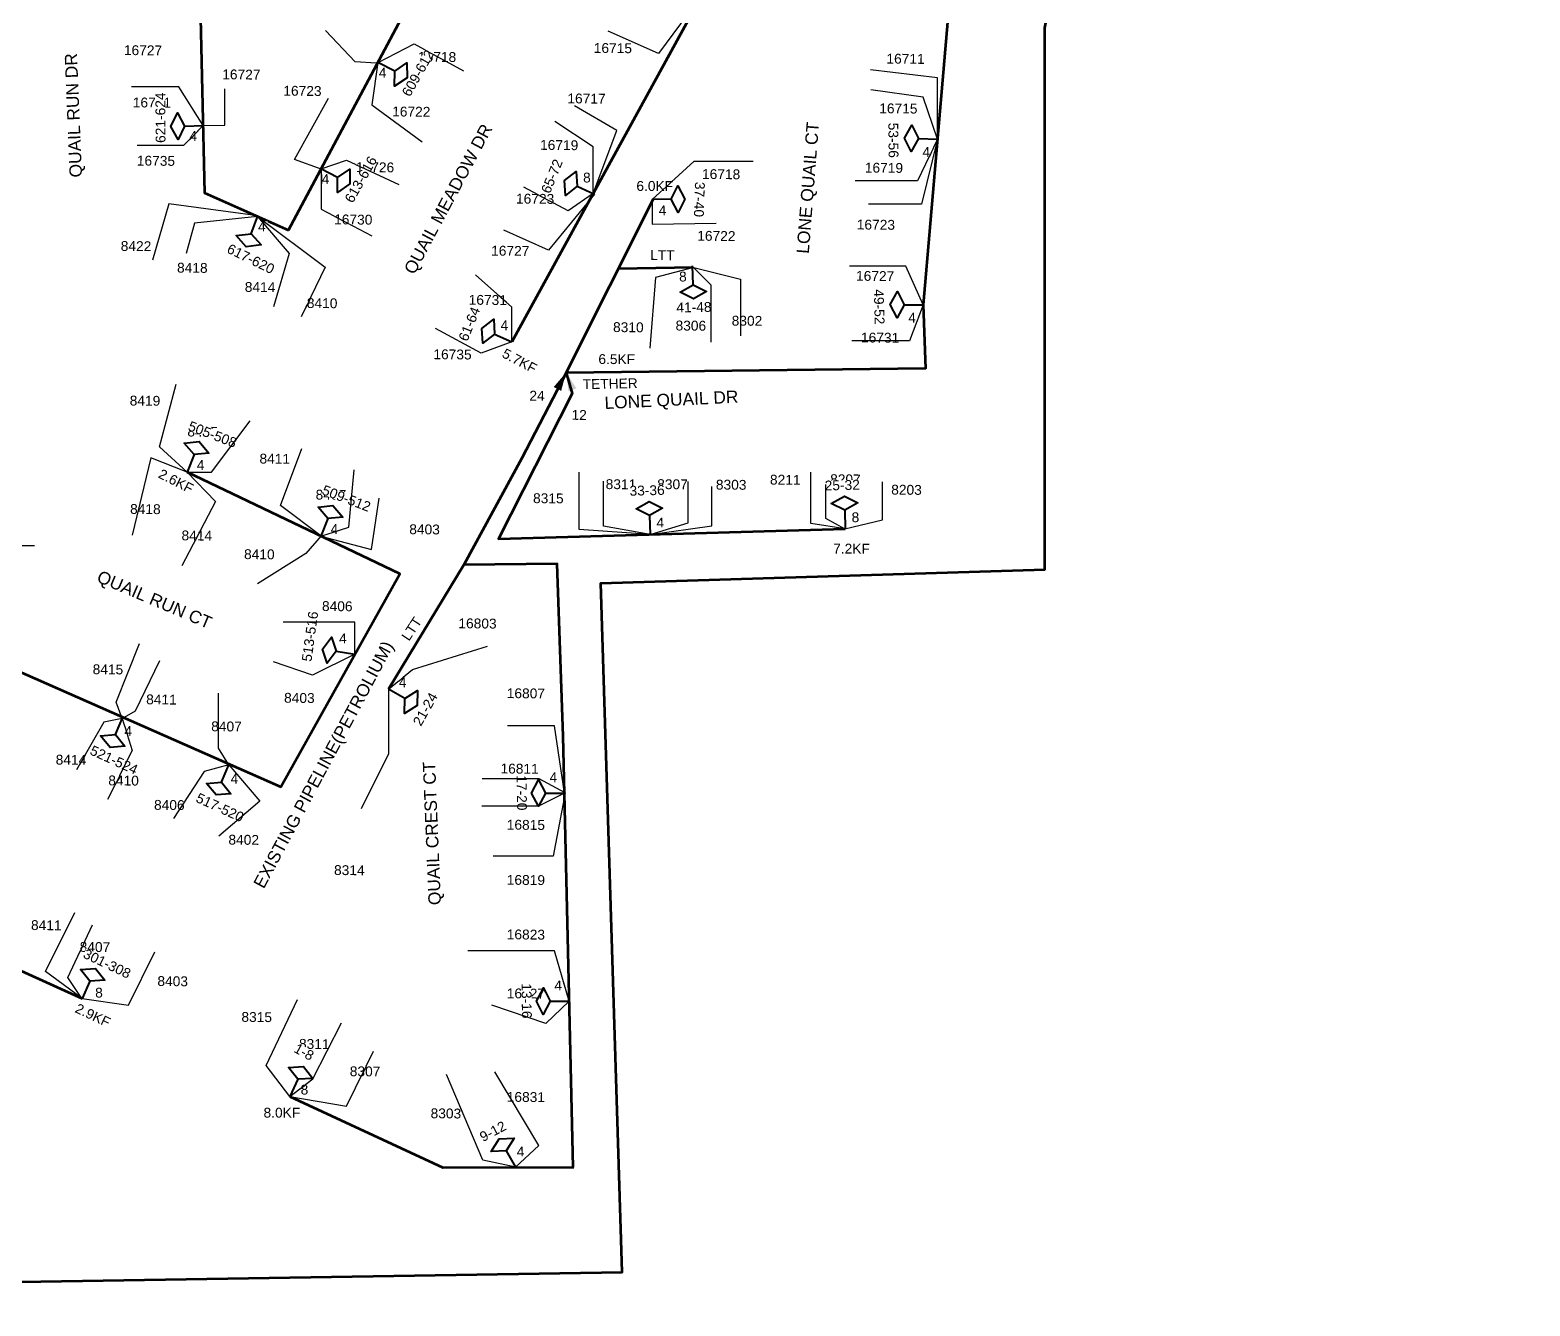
# Model space of a CAD drawing. Header units: millimetres. Extents: x -41032736 to 811436, y 699275 to 12282705.
# Drawn here: x 475295 to 476899, y 743918 to 745281 of the extents above; entities that cross this region are included whole.
import ezdxf
from ezdxf.enums import TextEntityAlignment as Align

# ---------------------------------------------------------------- set-up
doc = ezdxf.new("R2010")
doc.units = ezdxf.units.MM
doc.header["$MEASUREMENT"] = 0
doc.linetypes.add('DASHED', pattern=[1.8, 1.2, -0.6])
doc.layers.get('0').update_dxf_attribs({"linetype": 'CONTINUOUS'})
for name, color, linetype in [('A-Boundary', 1, 'CONTINUOUS'), ('A-StreetName', 104, 'CONTINUOUS'), ('ADDRESS', 7, 'CONTINUOUS'), ('Road', 8, 'CONTINUOUS')]:
    doc.layers.add(name, color=color, linetype=linetype)
for name, color, linetype, lineweight in [('A-Drop', 4, 'DASHED', 30), ('BURIED CABLE', 80, 'CONTINUOUS', 40), ('PP B FST', 3, 'CONTINUOUS', 30)]:
    doc.layers.add(name, color=color, linetype=linetype, lineweight=lineweight)
doc.styles.add('AUDIT_D_221110082537-30', font='arial.ttf')
doc.styles.get("Standard").update_dxf_attribs({"font": 'arial.ttf'})

# ---------------------------------------------------------------- blocks, each defined once
blk = doc.blocks.new('B_FST')
at = {"layer": 'BURIED CABLE', "color": 18, "true_color": 0x000000}
blk.add_line((0, 18.2), (0, 0), dxfattribs=at)
blk.add_lwpolyline([(0, 18.2), (-12.7, 24.8), (0, 31.5), (12.7, 24.8)], close=True, dxfattribs=at)
blk.add_attdef('COUNT', (-22.9, 36.2), '', height=9.65)
blk.add_attdef('S', text='', height=5.48).set_placement((0, 25), align=Align.MIDDLE_CENTER)

msp = doc.modelspace()

# ---------------------------------------------------------------- hatches: boundary and pattern name
at = {"layer": 'Road', "lineweight": 158, "ltscale": 50}
h = msp.add_hatch(color=0, dxfattribs=at)
h.dxf.hatch_style = 1
h.paths.add_polyline_path([(475868.4, 744915.3), (475855.2, 744899.9), (475863.2, 744895.8)])

# ---------------------------------------------------------------- linework, layer by layer
at = {"layer": 'A-Boundary', "color": 5, "linetype": 'ByBlock', "lineweight": 100, "ltscale": 30}
msp.add_lwpolyline([(473628.8, 744968.1), (473664.6, 743917.9), (475928.4, 743954.1), (475905.6, 744690.2), (476380.1, 744704.9), (476380.1, 745283.7), (476492.8, 745854.1), (476568.7, 746137.7), (476898.7, 746754.3), (476145.8, 747157.3), (475954.8, 747204.1), (474974.6, 747204.1), (474836, 747045.9), (474836, 745658.6), (474373.9, 745653.8), (474373.9, 744904.3), (474284.2, 744673.1), (473628.8, 744968.1)], dxfattribs=at)
at = {"layer": 'A-Drop', "color": 4, "linetype": 'ByBlock', "lineweight": 30, "ltscale": 30}
for points in [[(475203.6, 744717.9), (475232.8, 744730.4), (475300.3, 744730.4)], [(475678.6, 744577), (475678.6, 744507.8), (475649.5, 744449.1)]]:
    msp.add_lwpolyline(points, dxfattribs=at)
at = {"layer": 'BURIED CABLE', "color": 250, "linetype": 'ByBlock', "lineweight": 60, "ltscale": 30}
msp.add_line((475875.9, 744066.4), (475865.2, 744526.8), dxfattribs=at)

# ---------------------------------------------------------------- block references
at = {"layer": 'PP B FST', "color": 250, "lineweight": 50}
ref = msp.add_blockref('B_FST', (475678.6, 744577), dxfattribs=dict(at, xscale=1.115916913833983, yscale=1.115916913833983, zscale=1.115916913833983, rotation=240.433263611582))
ref.add_attrib('S', '4', dxfattribs={"layer": '0', "color": 7, "height": 0.00824, "rotation": 240.4333}).set_placement((475702.9, 744563.2), align=Align.MIDDLE_CENTER)
ref.add_attrib('COUNT', '81-84', dxfattribs={"layer": '0', "color": 0, "height": 0.00824, "rotation": 240.4333}).set_placement((475717.5, 744569.5), align=Align.TOP_CENTER)

# ---------------------------------------------------------------- next in the draw order: texts
at = {"layer": 'A-StreetName', "color": 0, "ltscale": 0.5, "char_height": 13.271, "attachment_point": 1, "line_spacing_factor": 0.5, "style": 'AUDIT_D_221110082537-30', "bg_fill": 3, "box_fill_scale": 1, "bg_fill_color": 256, "bg_fill_transparency": 0}
for s, insert, rotation in [('QUAIL RUN DR', (475337.9, 745123.6), 92.3502), ('LONE QUAIL CT', (476114.6, 745043), 85.513), ('LONE QUAIL DR', (475909.2, 744889.6), 2.7293), ('QUAIL RUN CT', (475371, 744704.5), 336.9796), ('QUAIL CREST CT', (475721.5, 744346), 92.3502)]:
    msp.add_mtext(s, dxfattribs=dict(at, insert=insert, rotation=rotation))
at = {"layer": 'ADDRESS', "color": 3, "ltscale": 0.5, "char_height": 10.52, "attachment_point": 1, "rotation": 359.4605, "line_spacing_factor": 0.5, "style": 'AUDIT_D_221110082537-30', "bg_fill": 3, "box_fill_scale": 1, "bg_fill_color": 256, "bg_fill_transparency": 0}
for s, insert in [('16715', (475898.1, 745267.5)), ('16727', (475395.9, 745265.2)), ('16718', (475710.2, 745258.1)), ('16711', (476210.9, 745256.1)), ('16727', (475501, 745239.3)), ('16723', (475566.3, 745221.8)), ('16731', (475405.4, 745209.3)), ('16717', (475869.9, 745213.6)), ('16715', (476203.2, 745203)), ('16722', (475682.6, 745199.6)), ('16719', (475840.7, 745163.9)), ('16735', (475409.7, 745147.1)), ('16726', (475643.9, 745140.2)), ('16719', (476187.8, 745139.6)), ('16718', (476013.8, 745132.8)), ('16723', (475815, 745106.5)), ('16730', (475620.6, 745084.3)), ('16723', (476179.2, 745078.8)), ('16722', (476008.7, 745066.8)), ('8422', (475392.5, 745055.9)), ('16727', (475788.4, 745050.9)), ('8418', (475452.7, 745032.7)), ('8414', (475525.1, 745012.1)), ('16727', (476178.4, 745024)), ('8410', (475591.4, 744994.9)), ('16731', (475764.4, 744998.4)), ('8310', (475918.7, 744969.2)), ('8306', (475985.5, 744970.9)), ('8302', (476045.5, 744976.1)), ('16731', (476183.7, 744958.1)), ('16735', (475726.7, 744940.2)), ('8419', (475402.1, 744890.7)), ('8415', (475463.7, 744857.6)), ('8411', (475540.8, 744828.7)), ('8211', (476086.4, 744806.2)), ('8207', (476150.7, 744806.7)), ('8407', (475600.8, 744790.2)), ('8315', (475833.2, 744786.4)), ('8311', (475910.8, 744801.4)), ('8307', (475965.9, 744801.4)), ('8303', (476028.6, 744800.9)), ('8203', (476216, 744795.5)), ('8418', (475402.5, 744774.9)), ('8414', (475457.5, 744746.6)), ('8403', (475700.9, 744753.2)), ('8410', (475524.3, 744726.6)), ('8406', (475607.6, 744671.1)), ('16803', (475753.4, 744652.7)), ('8415', (475362.5, 744603.6)), ('16807', (475805.1, 744578)), ('8411', (475419.7, 744571.4)), ('8403', (475567.1, 744573.1)), ('8407', (475489.2, 744542.6)), ('8414', (475323, 744507)), ('16811', (475798.4, 744497.5)), ('8410', (475379.2, 744484.8)), ('8406', (475428.1, 744458.7)), ('16815', (475805.1, 744437.5)), ('8402', (475507.6, 744421.5)), ('8314', (475620.5, 744389)), ('16819', (475805.1, 744378.6)), ('8411', (475296.6, 744330.2)), ('8407', (475348.6, 744306.9)), ('16823', (475805.1, 744320.3)), ('8403', (475431.7, 744270.4)), ('16827', (475805.1, 744257.3)), ('8315', (475521.5, 744232.1)), ('8311', (475583, 744203.3)), ('8307', (475637.3, 744174)), ('16831', (475805.1, 744146.7)), ('8303', (475723.7, 744129.1))]:
    msp.add_mtext(s, dxfattribs=dict(at, insert=insert))
at = {"layer": 'PP B FST', "color": 0, "ltscale": 0.5, "char_height": 10.5, "attachment_point": 1, "rotation": 1.1889, "line_spacing_factor": 0.5, "style": 'AUDIT_D_221110082537-30', "bg_fill": 3, "box_fill_scale": 1, "bg_fill_color": 256, "bg_fill_transparency": 0}
for s, insert in [('4', (475850.6, 744487.9)), ('8', (475365, 744257.9)), ('4', (475855.8, 744265.6))]:
    msp.add_mtext(s, dxfattribs=dict(at, insert=insert))

# ---------------------------------------------------------------- next in the draw order: linework, layer by layer
at = {"layer": 'A-Drop', "color": 4, "linetype": 'ByBlock', "lineweight": 30, "ltscale": 30}
for points in [[(476014.1, 745320.1), (475967.3, 745256.2), (475913.3, 745280.3)], [(475606.5, 744740.8), (475590.2, 744722), (475538.8, 744689.7)], [(475394.1, 744545.7), (475387.7, 744563.3), (475412.6, 744625.7)], [(475394.1, 744545.7), (475408.4, 744553.8), (475434.3, 744607.7)], [(475508.1, 744496.3), (475496.9, 744514.1), (475496.9, 744572.9)]]:
    msp.add_lwpolyline(points, dxfattribs=at)
at = {"layer": 'BURIED CABLE', "color": 18, "lineweight": 60, "ltscale": 30, "true_color": 0x000000}
for points in [[(476507.4, 746311.5), (476507.4, 746311.5), (476507.4, 746311.5), (476507.4, 746311.5), (476507.4, 746311.5), (476507.4, 746311.5), (476507.4, 746311.5), (476485.8, 746300.8), (476292.5, 745866.5), (476071.8, 745425.4), (476071.8, 745425.4), (475810.5, 744948.1)], [(475472.1, 745543.7), (475482, 745107.4), (475571.9, 745067.5)], [(475868.4, 744915.2), (475868.4, 744915.2), (475961.8, 745101.1)], [(475868.4, 744915.2), (475875, 744892.9), (475796.2, 744737.8), (476166.8, 744748.3)], [(475759.2, 744710), (475678.7, 744577)], [(475865.2, 744526.8), (475859, 744710.9), (475759.2, 744710)], [(474671.6, 744554.5), (475351.1, 744246.6)], [(475573.3, 744141.7), (475573.3, 744141.7), (475736.6, 744066), (475876.6, 744066.4)]]:
    msp.add_lwpolyline(points, dxfattribs=at)

# ---------------------------------------------------------------- next in the draw order: block references
at = {"layer": 'PP B FST', "color": 250, "lineweight": 50}
ref = msp.add_blockref('B_FST', (475866.7, 744466), dxfattribs=dict(at, xscale=1.115916913833983, yscale=1.115916913833983, zscale=1.115916913833983, rotation=89.93914093792287))
ref.add_attrib('S', '4', dxfattribs={"layer": '0', "color": 7, "height": 0.00824, "rotation": 89.9391}).set_placement((475838.7, 744466.1), align=Align.MIDDLE_CENTER)
ref.add_attrib('COUNT', '81-84', dxfattribs={"layer": '0', "color": 0, "height": 0.00824, "rotation": 89.9391}).set_placement((475829.1, 744453.4), align=Align.TOP_CENTER)
ref = msp.add_blockref('B_FST', (475351.2, 744246.6), dxfattribs=dict(at, xscale=1.115916913833982, yscale=1.115916913833982, zscale=1.115916913833982, rotation=335.990569176619))
ref.add_attrib('S', '4', dxfattribs={"layer": '0', "color": 7, "height": 0.00824, "rotation": 335.9906}).set_placement((475362.6, 744272.1), align=Align.MIDDLE_CENTER)
ref.add_attrib('COUNT', '81-84', dxfattribs={"layer": '0', "color": 0, "height": 0.00824, "rotation": 335.9906}).set_placement((475354.9, 744286), align=Align.TOP_CENTER)
ref = msp.add_blockref('B_FST', (475871.8, 744243.7), dxfattribs=dict(at, xscale=1.115916913833983, yscale=1.115916913833983, zscale=1.115916913833983, rotation=89.93914093792287))
ref.add_attrib('S', '4', dxfattribs={"layer": '0', "color": 7, "height": 0.00824, "rotation": 89.9391}).set_placement((475843.9, 744243.8), align=Align.MIDDLE_CENTER)
ref.add_attrib('COUNT', '81-84', dxfattribs={"layer": '0', "color": 0, "height": 0.00824, "rotation": 89.9391}).set_placement((475834.3, 744231.1), align=Align.TOP_CENTER)

# ---------------------------------------------------------------- next in the draw order: texts
at = {"layer": 'A-StreetName', "color": 0, "ltscale": 0.5, "insert": (475694.5, 745025.4), "char_height": 13.271, "attachment_point": 1, "rotation": 61.8951, "line_spacing_factor": 0.5, "style": 'AUDIT_D_221110082537-30', "bg_fill": 3, "box_fill_scale": 1, "bg_fill_color": 256, "bg_fill_transparency": 0}
msp.add_mtext('QUAIL MEADOW DR', dxfattribs=at)

# ---------------------------------------------------------------- next in the draw order: linework, layer by layer
at = {"layer": 'BURIED CABLE', "color": 18, "lineweight": 60, "ltscale": 30, "true_color": 0x000000}
for points in [[(476507.4, 746311.5), (476306.9, 745858.8), (476306.9, 745858.8), (476357.8, 745831.9), (476357.8, 745831.9), (476329.3, 745696.1), (476294.9, 745509.6), (476250, 744987.6), (476252.5, 744919.8), (476252.5, 744919.8), (475868.4, 744915.2), (475821.3, 744823.9), (475759.2, 744710)], [(474894.7, 745704.1), (474889.5, 745709.4), (474883.2, 745705.9), (474894.7, 745676.7), (474894.7, 745634), (475188.9, 745641.2), (475209.5, 744737.3), (475177.1, 744643.1), (475563.5, 744472.7), (475690.8, 744700.2), (475463.4, 744808.8)], [(475571.9, 745067.5), (475789.4, 745476.2)]]:
    msp.add_lwpolyline(points, dxfattribs=at)

# ---------------------------------------------------------------- next in the draw order: texts
at = {"layer": 'PP B FST', "color": 0, "ltscale": 0.5, "attachment_point": 1, "line_spacing_factor": 0.5, "style": 'AUDIT_D_221110082537-30', "bg_fill": 3, "box_fill_scale": 1, "bg_fill_color": 256, "bg_fill_transparency": 0}
for s, insert, char_height, rotation in [('17-20', (475826.1, 744485.1), 10.52, 270.8247), ('301-308', (475355.8, 744300.1), 10.52, 334.5586), ('13-16', (475831.3, 744262.8), 10.52, 270.8247), ('4', (475815.6, 744088.1), 10.5, 1.1889)]:
    msp.add_mtext(s, dxfattribs=dict(at, insert=insert, char_height=char_height, rotation=rotation))
at = {"layer": 'PP B FST', "color": 0, "ltscale": 0.5, "insert": (475584.6, 744154.3), "char_height": 10.5, "width": 7.278, "attachment_point": 1, "rotation": 1.1889, "line_spacing_factor": 0.5, "style": 'AUDIT_D_221110082537-30', "bg_fill": 3, "box_fill_scale": 1, "bg_fill_color": 256, "bg_fill_transparency": 0}
msp.add_mtext('8', dxfattribs=at)

# ---------------------------------------------------------------- next in the draw order: linework, layer by layer
at = {"layer": 'A-Drop', "color": 4, "linetype": 'ByBlock', "lineweight": 30, "ltscale": 30}
for points in [[(475866.7, 744466), (475856.1, 744537.9), (475805.7, 744537.9)], [(475866.7, 744466), (475839, 744451.9), (475778.3, 744451.9)], [(475867.5, 744466.3), (475839.5, 744481.2), (475778.7, 744481.2)], [(475867.5, 744466.3), (475854.5, 744398.5), (475790.4, 744398.5)], [(475351.1, 744246.6), (475311.9, 744275.3), (475343.4, 744338.3)], [(475350.1, 744247.4), (475336, 744269), (475362.3, 744325.1)], [(475351.2, 744246.6), (475400.7, 744239.3), (475428.8, 744296.5)], [(475871.8, 744243.7), (475855.9, 744297.6), (475763.5, 744297.6)], [(475871.8, 744243.7), (475846.8, 744219.9), (475789, 744239.2)]]:
    msp.add_lwpolyline(points, dxfattribs=at)

# ---------------------------------------------------------------- next in the draw order: block references
at = {"layer": 'PP B FST', "color": 250, "lineweight": 50}
ref = msp.add_blockref('B_FST', (475573.3, 744141.7), dxfattribs=dict(at, xscale=1.115916913833983, yscale=1.115916913833983, zscale=1.115916913833983, rotation=335.6690311549781))
ref.add_attrib('S', '4', dxfattribs={"layer": '0', "color": 7, "height": 0.00824, "rotation": 335.669}).set_placement((475584.9, 744167.1), align=Align.MIDDLE_CENTER)
ref.add_attrib('COUNT', '81-84', dxfattribs={"layer": '0', "color": 0, "height": 0.00824, "rotation": 335.669}).set_placement((475577.2, 744181.1), align=Align.TOP_CENTER)
ref = msp.add_blockref('B_FST', (475814.5, 744066.2), dxfattribs=dict(at, xscale=1.115916913833983, yscale=1.115916913833983, zscale=1.115916913833983, rotation=30.05828683115668))
ref.add_attrib('S', '4', dxfattribs={"layer": '0', "color": 7, "height": 0.00824, "rotation": 30.0583}).set_placement((475800.5, 744090.4), align=Align.MIDDLE_CENTER)
ref.add_attrib('COUNT', '81-84', dxfattribs={"layer": '0', "color": 0, "height": 0.00824, "rotation": 30.0583}).set_placement((475784.8, 744092.3), align=Align.TOP_CENTER)

# ---------------------------------------------------------------- next in the draw order: texts
at = {"color": 0, "ltscale": 0.5, "char_height": 10.52, "attachment_point": 1, "rotation": 359.8694, "line_spacing_factor": 0.5, "style": 'AUDIT_D_221110082537-30', "bg_fill": 3, "box_fill_scale": 1, "bg_fill_color": 256, "bg_fill_transparency": 0}
for s, insert in [('6.5KF', (475903, 744935)), ('7.2KF', (476153.9, 744732.5))]:
    msp.add_mtext(s, dxfattribs=dict(at, insert=insert))
at = {"layer": 'A-Drop', "color": 0, "ltscale": 0.5, "char_height": 10.52, "attachment_point": 1, "rotation": 359.4663, "line_spacing_factor": 0.5, "style": 'AUDIT_D_221110082537-30', "bg_fill": 3, "box_fill_scale": 1, "bg_fill_color": 256, "bg_fill_transparency": 0}
for s, insert in [('24', (475829.3, 744895.9)), ('12', (475874.3, 744875.4))]:
    msp.add_mtext(s, dxfattribs=dict(at, insert=insert))
at = {"layer": 'BURIED CABLE', "color": 18, "lineweight": 60, "ltscale": 0.5, "true_color": 0x000000, "char_height": 10.52, "attachment_point": 1, "line_spacing_factor": 0.5, "style": 'AUDIT_D_221110082537-30', "bg_fill": 3, "box_fill_scale": 1, "bg_fill_color": 256, "bg_fill_transparency": 0}
for s, insert, rotation in [('LTT', (475958.4, 745046.3), 359.0523), ('TETHER', (475886.1, 744908.1), 1.1425), ('LTT', (475691.7, 744633.5), 56.6594)]:
    msp.add_mtext(s, dxfattribs=dict(at, insert=insert, rotation=rotation))
at = {"layer": 'PP B FST', "color": 0, "ltscale": 0.5, "char_height": 10.5, "attachment_point": 1, "rotation": 1.1889, "line_spacing_factor": 0.5, "style": 'AUDIT_D_221110082537-30', "bg_fill": 3, "box_fill_scale": 1, "bg_fill_color": 256, "bg_fill_transparency": 0}
for s, insert in [('4', (475668.1, 745240.9)), ('4', (475465.8, 745173.3)), ('4', (476249.2, 745156.2)), ('4', (475607.1, 745127.3)), ('8', (475886.5, 745128.9)), ('4', (475967.3, 745093.8)), ('4', (475539.1, 745076.6)), ('4', (476234, 744979.1)), ('4', (475798.3, 744971)), ('4', (475473.6, 744821.7)), ('4', (475964.9, 744760.2)), ('8', (476173.5, 744765.9)), ('4', (475616.6, 744753.3)), ('4', (475625.7, 744636.4)), ('4', (475689.6, 744589.5)), ('4', (475396.3, 744537.4)), ('4', (475509.7, 744486.5))]:
    msp.add_mtext(s, dxfattribs=dict(at, insert=insert))

# ---------------------------------------------------------------- next in the draw order: hatches: boundary and pattern name
at = {"layer": 'Road', "lineweight": 158, "ltscale": 50}
h = msp.add_hatch(color=0, dxfattribs=at)
h.dxf.hatch_style = 1
h.paths.add_polyline_path([(475868.5, 744915.3), (475871.1, 744895.2), (475879.5, 744898.4)])

# ---------------------------------------------------------------- next in the draw order: linework, layer by layer
at = {"layer": 'A-Drop', "color": 4, "linetype": 'ByBlock', "lineweight": 30, "ltscale": 30}
for points in [[(475665.5, 745246.1), (475643.1, 745247.3), (475611.2, 745281)], [(475481, 745179.3), (475503.8, 745179.8), (475503.8, 745218.7)], [(475607.8, 745132.4), (475578.1, 745143), (475614.6, 745208.5)], [(475897.3, 745106.7), (475922.8, 745174), (475877.3, 745200.4)]]:
    msp.add_lwpolyline(points, dxfattribs=at)
at = {"layer": 'BURIED CABLE', "color": 18, "lineweight": 60, "ltscale": 30, "true_color": 0x000000}
msp.add_lwpolyline([(475924.4, 745026.7), (476004.3, 745027.9)], dxfattribs=at)

# ---------------------------------------------------------------- next in the draw order: block references
at = {"layer": 'PP B FST', "color": 250, "lineweight": 50}
ref = msp.add_blockref('B_FST', (475667.3, 745246.7), dxfattribs=dict(at, xscale=1.115916913833983, yscale=1.115916913833983, zscale=1.115916913833983, rotation=242.2724146456383))
ref.add_attrib('S', '4', dxfattribs={"layer": '0', "color": 7, "height": 0.00824, "rotation": 242.2724}).set_placement((475692.1, 745233.7), align=Align.MIDDLE_CENTER)
ref.add_attrib('COUNT', '81-84', dxfattribs={"layer": '0', "color": 0, "height": 0.00824, "rotation": 242.2724}).set_placement((475706.5, 745240.5), align=Align.TOP_CENTER)
ref = msp.add_blockref('B_FST', (475481, 745179.3), dxfattribs=dict(at, xscale=1.115916913833983, yscale=1.115916913833983, zscale=1.115916913833983, rotation=91.52415909697858))
ref.add_attrib('S', '4', dxfattribs={"layer": '0', "color": 7, "height": 0.00824, "rotation": 91.5242}).set_placement((475453.1, 745178.6), align=Align.MIDDLE_CENTER)
ref.add_attrib('COUNT', '81-84', dxfattribs={"layer": '0', "color": 0, "height": 0.00824, "rotation": 91.5242}).set_placement((475443.9, 745165.7), align=Align.TOP_CENTER)
ref = msp.add_blockref('B_FST', (476265.3, 745164.7), dxfattribs=dict(at, xscale=1.115916913833983, yscale=1.115916913833983, zscale=1.115916913833983, rotation=88.11964275168319))
ref.add_attrib('S', '4', dxfattribs={"layer": '0', "color": 7, "height": 0.00824, "rotation": 88.1196}).set_placement((476237.3, 745165.6), align=Align.MIDDLE_CENTER)
ref.add_attrib('COUNT', '81-84', dxfattribs={"layer": '0', "color": 0, "height": 0.00824, "rotation": 88.1196}).set_placement((476227.3, 745153.3), align=Align.TOP_CENTER)
ref = msp.add_blockref('B_FST', (475606.3, 745133.2), dxfattribs=dict(at, xscale=1.115916913833983, yscale=1.115916913833983, zscale=1.115916913833983, rotation=242.2724146456383))
ref.add_attrib('S', '4', dxfattribs={"layer": '0', "color": 7, "height": 0.00824, "rotation": 242.2724}).set_placement((475631.1, 745120.2), align=Align.MIDDLE_CENTER)
ref.add_attrib('COUNT', '81-84', dxfattribs={"layer": '0', "color": 0, "height": 0.00824, "rotation": 242.2724}).set_placement((475645.4, 745126.9), align=Align.TOP_CENTER)
ref = msp.add_blockref('B_FST', (475898.7, 745106), dxfattribs=dict(at, xscale=1.115916913833983, yscale=1.115916913833983, zscale=1.115916913833983, rotation=65.65531841668795))
ref.add_attrib('S', '4', dxfattribs={"layer": '0', "color": 7, "height": 0.00824, "rotation": 65.6553}).set_placement((475873.2, 745117.5), align=Align.MIDDLE_CENTER)
ref.add_attrib('COUNT', '81-84', dxfattribs={"layer": '0', "color": 0, "height": 0.00824, "rotation": 65.6553}).set_placement((475859.3, 745109.9), align=Align.TOP_CENTER)
ref = msp.add_blockref('B_FST', (475960.3, 745100.3), dxfattribs=dict(at, xscale=1.115916913833983, yscale=1.115916913833983, zscale=1.115916913833983, rotation=270.7326089885815))
ref.add_attrib('S', '4', dxfattribs={"layer": '0', "color": 7, "height": 0.00824, "rotation": 270.7326}).set_placement((475988.2, 745100.7), align=Align.MIDDLE_CENTER)
ref.add_attrib('COUNT', '81-84', dxfattribs={"layer": '0', "color": 0, "height": 0.00824, "rotation": 270.7326}).set_placement((475997.6, 745113.5), align=Align.TOP_CENTER)
ref = msp.add_blockref('B_FST', (475538.9, 745082.7), dxfattribs=dict(at, xscale=1.115916913833983, yscale=1.115916913833983, zscale=1.115916913833983, rotation=159.4488403535441))
ref.add_attrib('S', '4', dxfattribs={"layer": '0', "color": 7, "height": 0.00824, "rotation": 159.4488}).set_placement((475529.1, 745056.5), align=Align.MIDDLE_CENTER)
ref.add_attrib('COUNT', '81-84', dxfattribs={"layer": '0', "color": 0, "height": 0.00824, "rotation": 159.4488}).set_placement((475537.6, 745043.1), align=Align.TOP_CENTER)
ref = msp.add_blockref('B_FST', (476003.6, 745029.4), dxfattribs=dict(at, xscale=1.115916913833983, yscale=1.115916913833983, zscale=1.115916913833983, rotation=181.5949241315191))
ref.add_attrib('S', '4', dxfattribs={"layer": '0', "color": 7, "height": 0.00824, "rotation": 181.5949}).set_placement((476004.3, 745001.5), align=Align.MIDDLE_CENTER)
ref.add_attrib('COUNT', '81-84', dxfattribs={"layer": '0', "color": 0, "height": 0.00824, "rotation": 181.5949}).set_placement((476017.3, 744992.2), align=Align.TOP_CENTER)
ref = msp.add_blockref('B_FST', (476250, 744987.6), dxfattribs=dict(at, xscale=1.115916913833983, yscale=1.115916913833983, zscale=1.115916913833983, rotation=89.27426453723182))
ref.add_attrib('S', '4', dxfattribs={"layer": '0', "color": 7, "height": 0.00824, "rotation": 89.2743}).set_placement((476222.1, 744988), align=Align.MIDDLE_CENTER)
ref.add_attrib('COUNT', '81-84', dxfattribs={"layer": '0', "color": 0, "height": 0.00824, "rotation": 89.2743}).set_placement((476212.4, 744975.4), align=Align.TOP_CENTER)
ref = msp.add_blockref('B_FST', (475810.5, 744948.1), dxfattribs=dict(at, xscale=1.115916913833983, yscale=1.115916913833983, zscale=1.115916913833983, rotation=65.65531841668795))
ref.add_attrib('S', '4', dxfattribs={"layer": '0', "color": 7, "height": 0.00824, "rotation": 65.6553}).set_placement((475785.1, 744959.6), align=Align.MIDDLE_CENTER)
ref.add_attrib('COUNT', '81-84', dxfattribs={"layer": '0', "color": 0, "height": 0.00824, "rotation": 65.6553}).set_placement((475771.1, 744952), align=Align.TOP_CENTER)
ref = msp.add_blockref('B_FST', (475463.4, 744808.8), dxfattribs=dict(at, xscale=1.115916913833983, yscale=1.115916913833983, zscale=1.115916913833983, rotation=338.5840764082952))
ref.add_attrib('S', '4', dxfattribs={"layer": '0', "color": 7, "height": 0.00824, "rotation": 338.5841}).set_placement((475473.6, 744834.8), align=Align.MIDDLE_CENTER)
ref.add_attrib('COUNT', '81-84', dxfattribs={"layer": '0', "color": 0, "height": 0.00824, "rotation": 338.5841}).set_placement((475465.2, 744848.4), align=Align.TOP_CENTER)
ref = msp.add_blockref('B_FST', (475606.4, 744740.4), dxfattribs=dict(at, xscale=1.115916913833983, yscale=1.115916913833983, zscale=1.115916913833983, rotation=338.5840764082952))
ref.add_attrib('S', '4', dxfattribs={"layer": '0', "color": 7, "height": 0.00824, "rotation": 338.5841}).set_placement((475616.6, 744766.5), align=Align.MIDDLE_CENTER)
ref.add_attrib('COUNT', '81-84', dxfattribs={"layer": '0', "color": 0, "height": 0.00824, "rotation": 338.5841}).set_placement((475608.3, 744780), align=Align.TOP_CENTER)
ref = msp.add_blockref('B_FST', (475958.2, 744742.4), dxfattribs=dict(at, xscale=1.115916913833983, yscale=1.115916913833983, zscale=1.115916913833983, rotation=1.549181654181967))
ref.add_attrib('S', '4', dxfattribs={"layer": '0', "color": 7, "height": 0.00824, "rotation": 1.5492}).set_placement((475957.5, 744770.4), align=Align.MIDDLE_CENTER)
ref.add_attrib('COUNT', '81-84', dxfattribs={"layer": '0', "color": 0, "height": 0.00824, "rotation": 1.5492}).set_placement((475944.5, 744779.6), align=Align.TOP_CENTER)
ref = msp.add_blockref('B_FST', (476166.8, 744748.1), dxfattribs=dict(at, xscale=1.115916913833983, yscale=1.115916913833983, zscale=1.115916913833983, rotation=1.549181654181967))
ref.add_attrib('S', '4', dxfattribs={"layer": '0', "color": 7, "height": 0.00824, "rotation": 1.5492}).set_placement((476166.1, 744776), align=Align.MIDDLE_CENTER)
ref.add_attrib('COUNT', '81-84', dxfattribs={"layer": '0', "color": 0, "height": 0.00824, "rotation": 1.5492}).set_placement((476153.1, 744785.2), align=Align.TOP_CENTER)
ref = msp.add_blockref('B_FST', (475642.7, 744614.3), dxfattribs=dict(at, xscale=1.115916913833983, yscale=1.115916913833983, zscale=1.115916913833983, rotation=80.8161845622197))
ref.add_attrib('S', '4', dxfattribs={"layer": '0', "color": 7, "height": 0.00824, "rotation": 80.8162}).set_placement((475615.1, 744618.7), align=Align.MIDDLE_CENTER)
ref.add_attrib('COUNT', '81-84', dxfattribs={"layer": '0', "color": 0, "height": 0.00824, "rotation": 80.8162}).set_placement((475603.7, 744607.7), align=Align.TOP_CENTER)
ref = msp.add_blockref('B_FST', (475394.8, 744547.2), dxfattribs=dict(at, xscale=1.115916913833983, yscale=1.115916913833983, zscale=1.115916913833983, rotation=156.8958479590945))
ref.add_attrib('S', '4', dxfattribs={"layer": '0', "color": 7, "height": 0.00824, "rotation": 156.8958}).set_placement((475383.8, 744521.4), align=Align.MIDDLE_CENTER)
ref.add_attrib('COUNT', '81-84', dxfattribs={"layer": '0', "color": 0, "height": 0.00824, "rotation": 156.8958}).set_placement((475391.7, 744507.7), align=Align.TOP_CENTER)
ref = msp.add_blockref('B_FST', (475508.1, 744496.3), dxfattribs=dict(at, xscale=1.115916913833983, yscale=1.115916913833983, zscale=1.115916913833983, rotation=156.8958479590945))
ref.add_attrib('S', '4', dxfattribs={"layer": '0', "color": 7, "height": 0.00824, "rotation": 156.8958}).set_placement((475497.1, 744470.6), align=Align.MIDDLE_CENTER)
ref.add_attrib('COUNT', '81-84', dxfattribs={"layer": '0', "color": 0, "height": 0.00824, "rotation": 156.8958}).set_placement((475505.1, 744456.8), align=Align.TOP_CENTER)

# ---------------------------------------------------------------- next in the draw order: texts
at = {"color": 0, "ltscale": 0.5, "char_height": 10.52, "attachment_point": 1, "line_spacing_factor": 0.5, "style": 'AUDIT_D_221110082537-30', "bg_fill": 3, "box_fill_scale": 1, "bg_fill_color": 256, "bg_fill_transparency": 0}
for s, insert, rotation in [('2.9KF', (475347.2, 744241.7), 334.6982), ('8.0KF', (475545.1, 744129.8), 359.8694)]:
    msp.add_mtext(s, dxfattribs=dict(at, insert=insert, rotation=rotation))
at = {"layer": 'PP B FST', "color": 0, "ltscale": 0.5, "char_height": 10.52, "attachment_point": 1, "line_spacing_factor": 0.5, "style": 'AUDIT_D_221110082537-30', "bg_fill": 3, "box_fill_scale": 1, "bg_fill_color": 256, "bg_fill_transparency": 0}
for s, insert, rotation in [('21-24', (475704.1, 744541.9), 60.6425), ('1-8', (475581.5, 744199), 331.7155), ('9-12', (475774.7, 744102.3), 28.0599)]:
    msp.add_mtext(s, dxfattribs=dict(at, insert=insert, rotation=rotation))

# ---------------------------------------------------------------- next in the draw order: linework, layer by layer
at = {"layer": 'A-Drop', "color": 4, "linetype": 'ByBlock', "lineweight": 30, "ltscale": 30}
for points in [[(475678.6, 744577), (475704.2, 744598.2), (475784.6, 744623.1)], [(475573.3, 744141.7), (475547.8, 744174.8), (475581.4, 744245.3)], [(475573.3, 744141.7), (475597.9, 744160.6), (475628.5, 744220.4)], [(475573.3, 744141.7), (475633.6, 744131.4), (475662.5, 744190.3)], [(475814.6, 744066.2), (475779.3, 744073.6), (475740.8, 744165.4)], [(475814.5, 744066.2), (475839.4, 744089.5), (475792.4, 744168.2)]]:
    msp.add_lwpolyline(points, dxfattribs=at)

# ---------------------------------------------------------------- next in the draw order: texts
at = {"color": 0, "ltscale": 0.5, "char_height": 10.52, "attachment_point": 1, "line_spacing_factor": 0.5, "style": 'AUDIT_D_221110082537-30', "bg_fill": 3, "box_fill_scale": 1, "bg_fill_color": 256, "bg_fill_transparency": 0}
for s, insert, rotation in [('6.0KF', (475943.6, 745120), 359.8694), ('5.7KF', (475803.9, 744941.7), 332.1063), ('2.6KF', (475436.4, 744812.9), 333.1371)]:
    msp.add_mtext(s, dxfattribs=dict(at, insert=insert, rotation=rotation))
at = {"layer": 'PP B FST', "color": 0, "ltscale": 0.5, "attachment_point": 1, "line_spacing_factor": 0.5, "style": 'AUDIT_D_221110082537-30', "bg_fill": 3, "box_fill_scale": 1, "bg_fill_color": 256, "bg_fill_transparency": 0}
for s, insert, char_height, rotation in [('609-612', (475692.3, 745214.4), 10.52, 60.6825), ('621-624', (475429.8, 745160.7), 10.52, 90.361), ('53-56', (476223.4, 745182.4), 10.52, 270.4795), ('613-616', (475631.2, 745100.8), 10.52, 60.6825), ('65-72', (475841.3, 745109.7), 10.52, 67.9732), ('37-40', (476016.8, 745118.9), 10.52, 268.0687), ('617-620', (475509.6, 745053.5), 10.52, 333.9168), ('8', (475989.1, 745023.1), 10.5, 1.1889), ('49-52', (476207.8, 745004.5), 10.52, 271.6342), ('61-64', (475753.1, 744951.8), 10.52, 67.9732), ('41-48', (475986.2, 744990.1), 10.52, 1.0901), ('505-508', (475467.3, 744863.9), 10.52, 339.0322), ('509-512', (475610.4, 744795.5), 10.52, 339.0322), ('33-36', (475936.1, 744794.2), 10.52, 1.5939), ('25-32', (476144.7, 744799.8), 10.52, 1.5939), ('513-516', (475585.8, 744607.4), 10.52, 82.1352), ('521-524', (475362.9, 744517.4), 10.52, 335.4284), ('517-520', (475476.2, 744466.6), 10.52, 335.4284)]:
    msp.add_mtext(s, dxfattribs=dict(at, insert=insert, char_height=char_height, rotation=rotation))

# ---------------------------------------------------------------- next in the draw order: linework, layer by layer
at = {"layer": 'A-Drop', "color": 4, "linetype": 'ByBlock', "lineweight": 30, "ltscale": 30}
for points in [[(475667.7, 745246.5), (475705.9, 745266.7), (475758.7, 745237.9)], [(475667.3, 745246.7), (475661, 745201.5), (475714.5, 745162)], [(476265.3, 745164.7), (476265.3, 745230.4), (476193.7, 745238.9)], [(475480.4, 745179.3), (475454.7, 745220.5), (475403.9, 745220.5)], [(476265.3, 745164.7), (476250.1, 745209.6), (476194.3, 745217.5)], [(475480.4, 745179.3), (475459.4, 745157.9), (475409.9, 745157.9)], [(475897.3, 745106.7), (475897.3, 745156.6), (475856.5, 745183.6)], [(476265.3, 745164.7), (476243.9, 745120.1), (476177.4, 745120.1)], [(476265.3, 745164.7), (476248.4, 745095.3), (476191.5, 745095.3)], [(475606.7, 745133), (475633.9, 745142.4), (475689.8, 745116.2)], [(475960.3, 745100.3), (476005.2, 745141.1), (476068.3, 745141.1)], [(475606.7, 745133), (475606.7, 745090), (475660.7, 745061.5)], [(475897.3, 745106.6), (475870.6, 745088.1), (475823.3, 745113.4)], [(475538.9, 745082.7), (475444, 745095.6), (475426.3, 745035.3)], [(475898.7, 745106), (475849.7, 745046.3), (475801.9, 745067.6)], [(475960.3, 745100.3), (475960.6, 745074), (476028.9, 745074.9)], [(475538.7, 745082.2), (475471.4, 745075.1), (475462.3, 745042.7)], [(475538.7, 745082.2), (475572.3, 745042.7), (475555.8, 744985.7)], [(475538.7, 745082.2), (475611.1, 745027.9), (475585.4, 744974.9)], [(476004.6, 745027.6), (475964, 745017), (475957.8, 744941.5)], [(476003.6, 745027.8), (476054.8, 745015.3), (476054.8, 744954.5)], [(476004.3, 745027.9), (476023.2, 745009.1), (476023.2, 744947.7)], [(476250, 744987.6), (476231.5, 745029.2), (476171.2, 745029.2)], [(475810.5, 744948.1), (475810.5, 744985.1), (475771.6, 745019.9)], [(476250, 744987.6), (476235.4, 744949.3), (476174, 744949.3)], [(475810.5, 744948.1), (475777.8, 744936.2), (475728.8, 744962.6)], [(475463.4, 744808.8), (475433.8, 744835.9), (475451.8, 744903.1)], [(475463.4, 744808.8), (475489.4, 744808.8), (475530.7, 744863.9)], [(475607.8, 744739.8), (475563.1, 744773.4), (475585.9, 744834.2)], [(475463.4, 744808.8), (475424.6, 744824.4), (475404.7, 744741.7)], [(475463.4, 744808.8), (475493.7, 744777.7), (475457.7, 744708.9)], [(475606.4, 744740.4), (475636.2, 744750.1), (475642.1, 744811.5)], [(475958.2, 744742.4), (475882.4, 744747.8), (475882.4, 744808.9)], [(476166.8, 744748.3), (476130.2, 744754.1), (476130.2, 744808.9)], [(475958.2, 744742.4), (475908.6, 744751.3), (475908.6, 744799.3)], [(475958.2, 744742.4), (475999.1, 744754.8), (475999.1, 744799)], [(475958.2, 744742.4), (476024.2, 744751.7), (476024.2, 744793.7)], [(476166.8, 744748.1), (476146.1, 744759.4), (476146.1, 744795.6)], [(476166.2, 744748.4), (476206.5, 744758), (476206.5, 744798.6)], [(475606.4, 744740.4), (475660.6, 744726.2), (475668.6, 744781.3)], [(475642.7, 744614.3), (475642.7, 744648.6), (475566, 744648.6)], [(475642.7, 744614.3), (475597.3, 744591.9), (475555.8, 744606.3)], [(475394.1, 744545.7), (475374.4, 744541.6), (475345.2, 744491)], [(475394.1, 744545.7), (475404.8, 744511.5), (475378.3, 744459.2)], [(475508.1, 744496.3), (475481.6, 744488.9), (475448.9, 744438.7)], [(475508.1, 744496.3), (475541.2, 744457.2), (475497.3, 744420.1)]]:
    msp.add_lwpolyline(points, dxfattribs=at)

# ---------------------------------------------------------------- next in the draw order: texts
at = {"layer": 'A-StreetName', "color": 0, "ltscale": 0.5, "insert": (475533.6, 744369.2), "char_height": 13.271, "attachment_point": 1, "rotation": 61.8951, "line_spacing_factor": 0.5, "style": 'AUDIT_D_221110082537-30', "bg_fill": 3, "box_fill_scale": 1, "bg_fill_color": 256, "bg_fill_transparency": 0}
msp.add_mtext('EXISTING PIPELINE(PETROLIUM)', dxfattribs=at)

doc.saveas('drawing.dxf')
